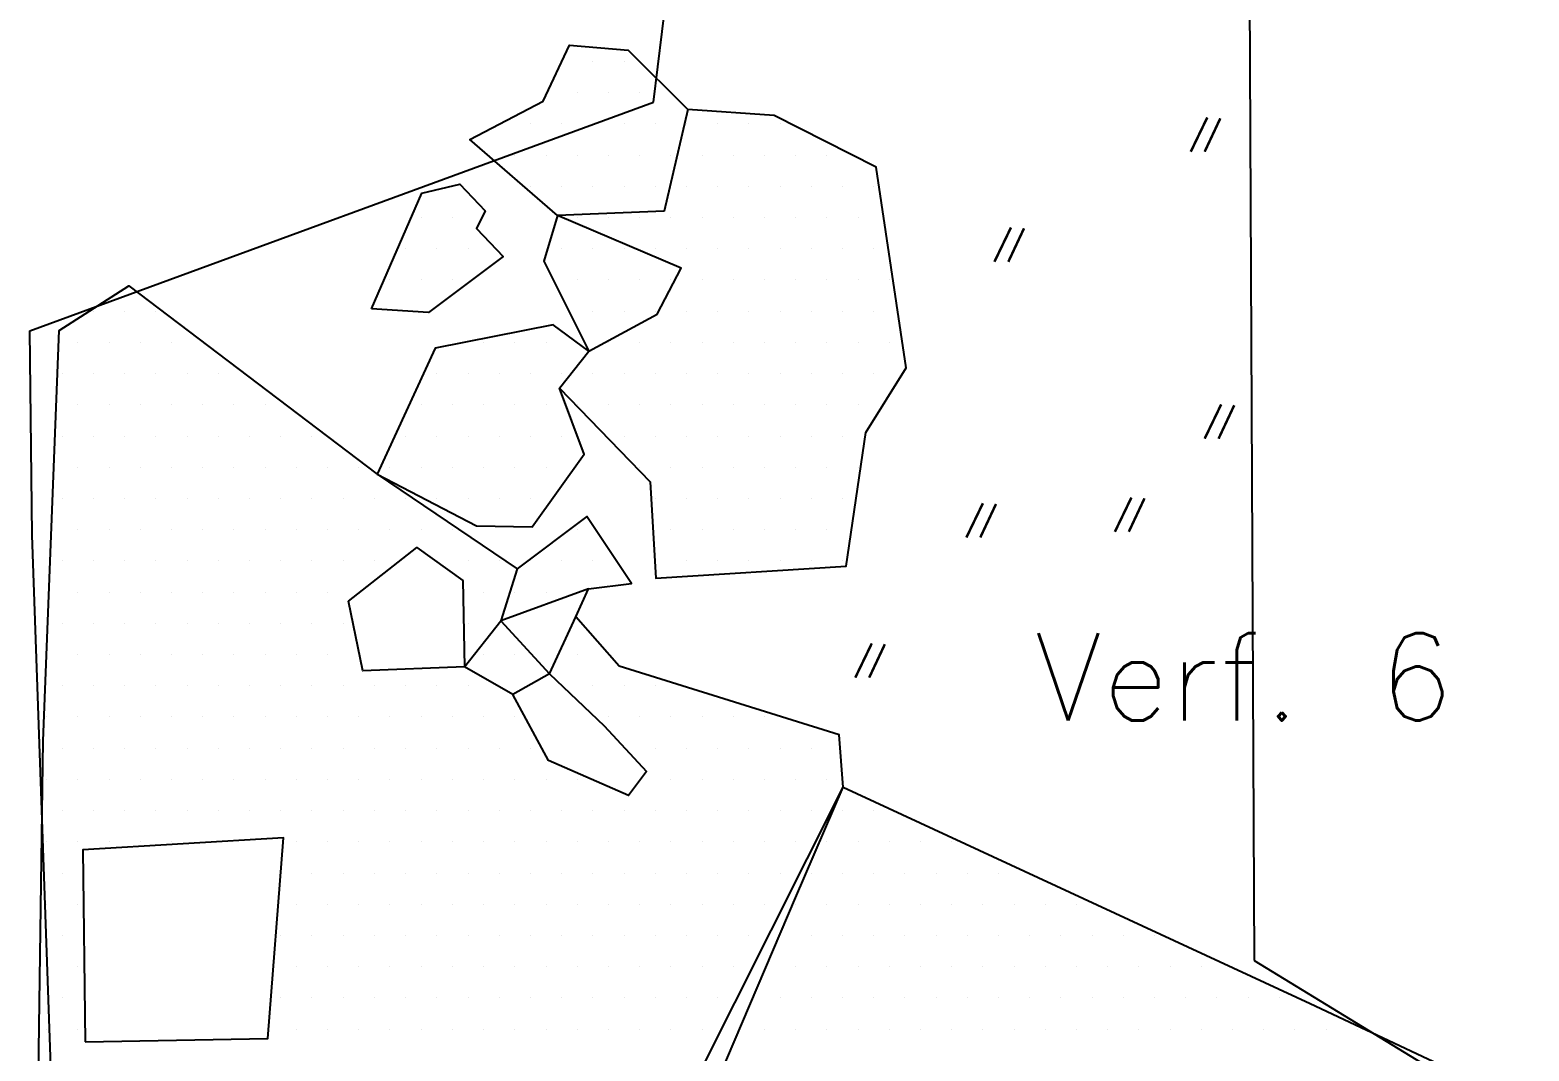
# Model space of a CAD drawing. Header units: metres. Extents: x 3.74 to 6.25, y -20.83 to -16.7.
# Drawn here: x 3.743 to 4.344, y -18.534 to -18.125 of the extents above; entities that cross this region are included whole.
import ezdxf

# ---------------------------------------------------------------- set-up
doc = ezdxf.new("R2010")
doc.units = ezdxf.units.M
doc.header["$LTSCALE"] = 25
doc.header["$MEASUREMENT"] = 0
doc.linetypes.add('STRICHPUNKTX2', pattern=[2, 1, -0.5, 0, -0.5])
doc.layers.get('0').update_dxf_attribs({"linetype": 'CONTINUOUS'})
for name, color, linetype in [('BEFUNDSCHRAFF', 1, 'CONTINUOUS'), ('FEUER', 1, 'CONTINUOUS'), ('GRABUNGSGRENZE', 3, 'STRICHPUNKTX2'), ('STEINE', 4, 'CONTINUOUS'), ('STEINESCHRAFF', 4, 'CONTINUOUS')]:
    doc.layers.add(name, color=color, linetype=linetype)
doc.styles.get("Standard").update_dxf_attribs({"font": 'txt.shx'})

# ---------------------------------------------------------------- blocks, each defined once
blk = doc.blocks.new('HK')
at = {"layer": 'FEUER', "const_width": 0.1}
for points in [[(-0.662, -1.372), (0, 0)], [(0.523, -0.033), (-0.105, -1.372)]]:
    blk.add_lwpolyline(points, dxfattribs=at)
blk = doc.blocks.new('*X4')
at = {"color": 0}
for p, q in [((396.875, -1813.75), (396.875, -1813.75)), ((398.125, -1813.75), (398.125, -1813.75)), ((396.25, -1815), (396.25, -1815)), ((397.5, -1815), (397.5, -1815)), ((398.75, -1815), (398.75, -1815)), ((400, -1815), (400, -1815)), ((394.375, -1816.25), (394.375, -1816.25)), ((395.625, -1816.25), (395.625, -1816.25)), ((396.875, -1816.25), (396.875, -1816.25)), ((398.125, -1816.25), (398.125, -1816.25)), ((399.375, -1816.25), (399.375, -1816.25)), ((400.625, -1816.25), (400.625, -1816.25)), ((401.875, -1816.25), (401.875, -1816.25)), ((403.125, -1816.25), (403.125, -1816.25)), ((404.375, -1816.25), (404.375, -1816.25)), ((393.75, -1817.5), (393.75, -1817.5)), ((395, -1817.5), (395, -1817.5)), ((396.25, -1817.5), (396.25, -1817.5)), ((397.5, -1817.5), (397.5, -1817.5)), ((398.75, -1817.5), (398.75, -1817.5)), ((400, -1817.5), (400, -1817.5)), ((401.25, -1817.5), (401.25, -1817.5)), ((402.5, -1817.5), (402.5, -1817.5)), ((403.75, -1817.5), (403.75, -1817.5)), ((405, -1817.5), (405, -1817.5)), ((406.25, -1817.5), (406.25, -1817.5)), ((394.375, -1818.75), (394.375, -1818.75)), ((395.625, -1818.75), (395.625, -1818.75)), ((396.875, -1818.75), (396.875, -1818.75)), ((398.125, -1818.75), (398.125, -1818.75)), ((399.375, -1818.75), (399.375, -1818.75)), ((400.625, -1818.75), (400.625, -1818.75)), ((401.875, -1818.75), (401.875, -1818.75)), ((403.125, -1818.75), (403.125, -1818.75)), ((404.375, -1818.75), (404.375, -1818.75)), ((405.625, -1818.75), (405.625, -1818.75)), ((406.875, -1818.75), (406.875, -1818.75)), ((408.125, -1818.75), (408.125, -1818.75)), ((390, -1820), (390, -1820)), ((391.25, -1820), (391.25, -1820)), ((396.25, -1820), (396.25, -1820)), ((397.5, -1820), (397.5, -1820)), ((398.75, -1820), (398.75, -1820)), ((400, -1820), (400, -1820)), ((401.25, -1820), (401.25, -1820)), ((402.5, -1820), (402.5, -1820)), ((403.75, -1820), (403.75, -1820)), ((405, -1820), (405, -1820)), ((406.25, -1820), (406.25, -1820)), ((407.5, -1820), (407.5, -1820)), ((389.375, -1821.25), (389.375, -1821.25)), ((390.625, -1821.25), (390.625, -1821.25)), ((391.875, -1821.25), (391.875, -1821.25)), ((395.625, -1821.25), (395.625, -1821.25)), ((396.875, -1821.25), (396.875, -1821.25)), ((398.125, -1821.25), (398.125, -1821.25)), ((399.375, -1821.25), (399.375, -1821.25)), ((400.625, -1821.25), (400.625, -1821.25)), ((401.875, -1821.25), (401.875, -1821.25)), ((403.125, -1821.25), (403.125, -1821.25)), ((404.375, -1821.25), (404.375, -1821.25)), ((405.625, -1821.25), (405.625, -1821.25)), ((406.875, -1821.25), (406.875, -1821.25)), ((408.125, -1821.25), (408.125, -1821.25)), ((388.75, -1822.5), (388.75, -1822.5)), ((390, -1822.5), (390, -1822.5)), ((391.25, -1822.5), (391.25, -1822.5)), ((396.25, -1822.5), (396.25, -1822.5)), ((397.5, -1822.5), (397.5, -1822.5)), ((398.75, -1822.5), (398.75, -1822.5)), ((400, -1822.5), (400, -1822.5)), ((401.25, -1822.5), (401.25, -1822.5)), ((402.5, -1822.5), (402.5, -1822.5)), ((403.75, -1822.5), (403.75, -1822.5)), ((405, -1822.5), (405, -1822.5)), ((406.25, -1822.5), (406.25, -1822.5)), ((407.5, -1822.5), (407.5, -1822.5)), ((408.75, -1822.5), (408.75, -1822.5)), ((376.875, -1823.75), (376.875, -1823.75)), ((378.125, -1823.75), (378.125, -1823.75)), ((379.375, -1823.75), (379.375, -1823.75)), ((396.875, -1823.75), (396.875, -1823.75)), ((398.125, -1823.75), (398.125, -1823.75)), ((399.375, -1823.75), (399.375, -1823.75)), ((400.625, -1823.75), (400.625, -1823.75)), ((401.875, -1823.75), (401.875, -1823.75)), ((403.125, -1823.75), (403.125, -1823.75)), ((404.375, -1823.75), (404.375, -1823.75)), ((405.625, -1823.75), (405.625, -1823.75)), ((406.875, -1823.75), (406.875, -1823.75)), ((408.125, -1823.75), (408.125, -1823.75)), ((376.25, -1825), (376.25, -1825)), ((377.5, -1825), (377.5, -1825)), ((378.75, -1825), (378.75, -1825)), ((380, -1825), (380, -1825)), ((381.25, -1825), (381.25, -1825)), ((392.5, -1825), (392.5, -1825)), ((393.75, -1825), (393.75, -1825)), ((395, -1825), (395, -1825)), ((397.5, -1825), (397.5, -1825)), ((398.75, -1825), (398.75, -1825)), ((400, -1825), (400, -1825)), ((401.25, -1825), (401.25, -1825)), ((402.5, -1825), (402.5, -1825)), ((403.75, -1825), (403.75, -1825)), ((405, -1825), (405, -1825)), ((406.25, -1825), (406.25, -1825)), ((407.5, -1825), (407.5, -1825)), ((408.75, -1825), (408.75, -1825)), ((375.625, -1826.25), (375.625, -1826.25)), ((376.875, -1826.25), (376.875, -1826.25)), ((378.125, -1826.25), (378.125, -1826.25)), ((379.375, -1826.25), (379.375, -1826.25)), ((380.625, -1826.25), (380.625, -1826.25)), ((381.875, -1826.25), (381.875, -1826.25)), ((390.625, -1826.25), (390.625, -1826.25)), ((391.875, -1826.25), (391.875, -1826.25)), ((393.125, -1826.25), (393.125, -1826.25)), ((394.375, -1826.25), (394.375, -1826.25)), ((395.625, -1826.25), (395.625, -1826.25)), ((396.875, -1826.25), (396.875, -1826.25)), ((398.125, -1826.25), (398.125, -1826.25)), ((399.375, -1826.25), (399.375, -1826.25)), ((400.625, -1826.25), (400.625, -1826.25)), ((401.875, -1826.25), (401.875, -1826.25)), ((403.125, -1826.25), (403.125, -1826.25)), ((404.375, -1826.25), (404.375, -1826.25)), ((405.625, -1826.25), (405.625, -1826.25)), ((406.875, -1826.25), (406.875, -1826.25)), ((408.125, -1826.25), (408.125, -1826.25)), ((376.25, -1827.5), (376.25, -1827.5)), ((377.5, -1827.5), (377.5, -1827.5)), ((378.75, -1827.5), (378.75, -1827.5)), ((380, -1827.5), (380, -1827.5)), ((381.25, -1827.5), (381.25, -1827.5)), ((382.5, -1827.5), (382.5, -1827.5)), ((383.75, -1827.5), (383.75, -1827.5)), ((390, -1827.5), (390, -1827.5)), ((391.25, -1827.5), (391.25, -1827.5)), ((392.5, -1827.5), (392.5, -1827.5)), ((393.75, -1827.5), (393.75, -1827.5)), ((395, -1827.5), (395, -1827.5)), ((396.25, -1827.5), (396.25, -1827.5)), ((397.5, -1827.5), (397.5, -1827.5)), ((398.75, -1827.5), (398.75, -1827.5)), ((400, -1827.5), (400, -1827.5)), ((401.25, -1827.5), (401.25, -1827.5)), ((402.5, -1827.5), (402.5, -1827.5)), ((403.75, -1827.5), (403.75, -1827.5)), ((405, -1827.5), (405, -1827.5)), ((406.25, -1827.5), (406.25, -1827.5)), ((407.5, -1827.5), (407.5, -1827.5)), ((375.625, -1828.75), (375.625, -1828.75)), ((376.875, -1828.75), (376.875, -1828.75)), ((378.125, -1828.75), (378.125, -1828.75)), ((379.375, -1828.75), (379.375, -1828.75)), ((380.625, -1828.75), (380.625, -1828.75)), ((381.875, -1828.75), (381.875, -1828.75)), ((383.125, -1828.75), (383.125, -1828.75)), ((384.375, -1828.75), (384.375, -1828.75)), ((385.625, -1828.75), (385.625, -1828.75)), ((389.375, -1828.75), (389.375, -1828.75)), ((390.625, -1828.75), (390.625, -1828.75)), ((391.875, -1828.75), (391.875, -1828.75)), ((393.125, -1828.75), (393.125, -1828.75)), ((394.375, -1828.75), (394.375, -1828.75)), ((395.625, -1828.75), (395.625, -1828.75)), ((398.125, -1828.75), (398.125, -1828.75)), ((399.375, -1828.75), (399.375, -1828.75)), ((400.625, -1828.75), (400.625, -1828.75)), ((401.875, -1828.75), (401.875, -1828.75)), ((403.125, -1828.75), (403.125, -1828.75)), ((404.375, -1828.75), (404.375, -1828.75)), ((405.625, -1828.75), (405.625, -1828.75)), ((406.875, -1828.75), (406.875, -1828.75)), ((376.25, -1830), (376.25, -1830)), ((377.5, -1830), (377.5, -1830)), ((378.75, -1830), (378.75, -1830)), ((380, -1830), (380, -1830)), ((381.25, -1830), (381.25, -1830)), ((382.5, -1830), (382.5, -1830)), ((383.75, -1830), (383.75, -1830)), ((385, -1830), (385, -1830)), ((386.25, -1830), (386.25, -1830)), ((387.5, -1830), (387.5, -1830)), ((388.75, -1830), (388.75, -1830)), ((390, -1830), (390, -1830)), ((391.25, -1830), (391.25, -1830)), ((392.5, -1830), (392.5, -1830)), ((393.75, -1830), (393.75, -1830)), ((395, -1830), (395, -1830)), ((398.75, -1830), (398.75, -1830)), ((400, -1830), (400, -1830)), ((401.25, -1830), (401.25, -1830)), ((402.5, -1830), (402.5, -1830)), ((403.75, -1830), (403.75, -1830)), ((405, -1830), (405, -1830)), ((406.25, -1830), (406.25, -1830)), ((407.5, -1830), (407.5, -1830)), ((375.625, -1831.25), (375.625, -1831.25)), ((376.875, -1831.25), (376.875, -1831.25)), ((378.125, -1831.25), (378.125, -1831.25)), ((379.375, -1831.25), (379.375, -1831.25)), ((380.625, -1831.25), (380.625, -1831.25)), ((381.875, -1831.25), (381.875, -1831.25)), ((383.125, -1831.25), (383.125, -1831.25)), ((384.375, -1831.25), (384.375, -1831.25)), ((385.625, -1831.25), (385.625, -1831.25)), ((386.875, -1831.25), (386.875, -1831.25)), ((388.125, -1831.25), (388.125, -1831.25)), ((389.375, -1831.25), (389.375, -1831.25)), ((390.625, -1831.25), (390.625, -1831.25)), ((391.875, -1831.25), (391.875, -1831.25)), ((393.125, -1831.25), (393.125, -1831.25)), ((394.375, -1831.25), (394.375, -1831.25)), ((399.375, -1831.25), (399.375, -1831.25)), ((400.625, -1831.25), (400.625, -1831.25)), ((401.875, -1831.25), (401.875, -1831.25)), ((403.125, -1831.25), (403.125, -1831.25)), ((404.375, -1831.25), (404.375, -1831.25)), ((405.625, -1831.25), (405.625, -1831.25)), ((406.875, -1831.25), (406.875, -1831.25)), ((376.25, -1832.5), (376.25, -1832.5)), ((377.5, -1832.5), (377.5, -1832.5)), ((378.75, -1832.5), (378.75, -1832.5)), ((380, -1832.5), (380, -1832.5)), ((381.25, -1832.5), (381.25, -1832.5)), ((382.5, -1832.5), (382.5, -1832.5)), ((383.75, -1832.5), (383.75, -1832.5)), ((385, -1832.5), (385, -1832.5)), ((386.25, -1832.5), (386.25, -1832.5)), ((387.5, -1832.5), (387.5, -1832.5)), ((388.75, -1832.5), (388.75, -1832.5)), ((390, -1832.5), (390, -1832.5)), ((391.25, -1832.5), (391.25, -1832.5)), ((396.25, -1832.5), (396.25, -1832.5)), ((400, -1832.5), (400, -1832.5)), ((401.25, -1832.5), (401.25, -1832.5)), ((402.5, -1832.5), (402.5, -1832.5)), ((403.75, -1832.5), (403.75, -1832.5)), ((405, -1832.5), (405, -1832.5)), ((406.25, -1832.5), (406.25, -1832.5)), ((375.625, -1833.75), (375.625, -1833.75)), ((376.875, -1833.75), (376.875, -1833.75)), ((378.125, -1833.75), (378.125, -1833.75)), ((379.375, -1833.75), (379.375, -1833.75)), ((380.625, -1833.75), (380.625, -1833.75)), ((381.875, -1833.75), (381.875, -1833.75)), ((383.125, -1833.75), (383.125, -1833.75)), ((384.375, -1833.75), (384.375, -1833.75)), ((385.625, -1833.75), (385.625, -1833.75)), ((386.875, -1833.75), (386.875, -1833.75)), ((388.125, -1833.75), (388.125, -1833.75)), ((390.625, -1833.75), (390.625, -1833.75)), ((391.875, -1833.75), (391.875, -1833.75)), ((393.125, -1833.75), (393.125, -1833.75)), ((394.375, -1833.75), (394.375, -1833.75)), ((395.625, -1833.75), (395.625, -1833.75)), ((396.875, -1833.75), (396.875, -1833.75)), ((399.375, -1833.75), (399.375, -1833.75)), ((400.625, -1833.75), (400.625, -1833.75)), ((401.875, -1833.75), (401.875, -1833.75)), ((403.125, -1833.75), (403.125, -1833.75)), ((404.375, -1833.75), (404.375, -1833.75)), ((405.625, -1833.75), (405.625, -1833.75)), ((406.875, -1833.75), (406.875, -1833.75)), ((376.25, -1835), (376.25, -1835)), ((377.5, -1835), (377.5, -1835)), ((378.75, -1835), (378.75, -1835)), ((380, -1835), (380, -1835)), ((381.25, -1835), (381.25, -1835)), ((382.5, -1835), (382.5, -1835)), ((383.75, -1835), (383.75, -1835)), ((385, -1835), (385, -1835)), ((386.25, -1835), (386.25, -1835)), ((387.5, -1835), (387.5, -1835)), ((392.5, -1835), (392.5, -1835)), ((393.75, -1835), (393.75, -1835)), ((395, -1835), (395, -1835)), ((396.25, -1835), (396.25, -1835)), ((375.625, -1836.25), (375.625, -1836.25)), ((376.875, -1836.25), (376.875, -1836.25)), ((378.125, -1836.25), (378.125, -1836.25)), ((379.375, -1836.25), (379.375, -1836.25)), ((380.625, -1836.25), (380.625, -1836.25)), ((381.875, -1836.25), (381.875, -1836.25)), ((383.125, -1836.25), (383.125, -1836.25)), ((384.375, -1836.25), (384.375, -1836.25)), ((385.625, -1836.25), (385.625, -1836.25)), ((386.875, -1836.25), (386.875, -1836.25)), ((391.875, -1836.25), (391.875, -1836.25)), ((393.125, -1836.25), (393.125, -1836.25)), ((375, -1837.5), (375, -1837.5)), ((376.25, -1837.5), (376.25, -1837.5)), ((377.5, -1837.5), (377.5, -1837.5)), ((378.75, -1837.5), (378.75, -1837.5)), ((380, -1837.5), (380, -1837.5)), ((381.25, -1837.5), (381.25, -1837.5)), ((382.5, -1837.5), (382.5, -1837.5)), ((383.75, -1837.5), (383.75, -1837.5)), ((385, -1837.5), (385, -1837.5)), ((386.25, -1837.5), (386.25, -1837.5)), ((387.5, -1837.5), (387.5, -1837.5)), ((392.5, -1837.5), (392.5, -1837.5)), ((393.75, -1837.5), (393.75, -1837.5)), ((396.25, -1837.5), (396.25, -1837.5)), ((397.5, -1837.5), (397.5, -1837.5)), ((375.625, -1838.75), (375.625, -1838.75)), ((376.875, -1838.75), (376.875, -1838.75)), ((378.125, -1838.75), (378.125, -1838.75)), ((379.375, -1838.75), (379.375, -1838.75)), ((380.625, -1838.75), (380.625, -1838.75)), ((381.875, -1838.75), (381.875, -1838.75)), ((383.125, -1838.75), (383.125, -1838.75)), ((384.375, -1838.75), (384.375, -1838.75)), ((385.625, -1838.75), (385.625, -1838.75)), ((386.875, -1838.75), (386.875, -1838.75)), ((388.125, -1838.75), (388.125, -1838.75)), ((389.375, -1838.75), (389.375, -1838.75)), ((390.625, -1838.75), (390.625, -1838.75)), ((391.875, -1838.75), (391.875, -1838.75)), ((393.125, -1838.75), (393.125, -1838.75)), ((396.875, -1838.75), (396.875, -1838.75)), ((398.125, -1838.75), (398.125, -1838.75)), ((399.375, -1838.75), (399.375, -1838.75)), ((375, -1840), (375, -1840)), ((376.25, -1840), (376.25, -1840)), ((377.5, -1840), (377.5, -1840)), ((378.75, -1840), (378.75, -1840)), ((380, -1840), (380, -1840)), ((381.25, -1840), (381.25, -1840)), ((382.5, -1840), (382.5, -1840)), ((383.75, -1840), (383.75, -1840)), ((385, -1840), (385, -1840)), ((386.25, -1840), (386.25, -1840)), ((387.5, -1840), (387.5, -1840)), ((388.75, -1840), (388.75, -1840)), ((390, -1840), (390, -1840)), ((391.25, -1840), (391.25, -1840)), ((392.5, -1840), (392.5, -1840)), ((393.75, -1840), (393.75, -1840)), ((397.5, -1840), (397.5, -1840)), ((398.75, -1840), (398.75, -1840)), ((400, -1840), (400, -1840)), ((401.25, -1840), (401.25, -1840)), ((402.5, -1840), (402.5, -1840)), ((403.75, -1840), (403.75, -1840)), ((375.625, -1841.25), (375.625, -1841.25)), ((376.875, -1841.25), (376.875, -1841.25)), ((378.125, -1841.25), (378.125, -1841.25)), ((379.375, -1841.25), (379.375, -1841.25)), ((380.625, -1841.25), (380.625, -1841.25)), ((381.875, -1841.25), (381.875, -1841.25)), ((383.125, -1841.25), (383.125, -1841.25)), ((384.375, -1841.25), (384.375, -1841.25)), ((385.625, -1841.25), (385.625, -1841.25)), ((386.875, -1841.25), (386.875, -1841.25)), ((388.125, -1841.25), (388.125, -1841.25)), ((389.375, -1841.25), (389.375, -1841.25)), ((390.625, -1841.25), (390.625, -1841.25)), ((391.875, -1841.25), (391.875, -1841.25)), ((393.125, -1841.25), (393.125, -1841.25)), ((394.375, -1841.25), (394.375, -1841.25)), ((399.375, -1841.25), (399.375, -1841.25)), ((400.625, -1841.25), (400.625, -1841.25)), ((401.875, -1841.25), (401.875, -1841.25)), ((403.125, -1841.25), (403.125, -1841.25)), ((404.375, -1841.25), (404.375, -1841.25)), ((405.625, -1841.25), (405.625, -1841.25)), ((375, -1842.5), (375, -1842.5)), ((376.25, -1842.5), (376.25, -1842.5)), ((377.5, -1842.5), (377.5, -1842.5)), ((378.75, -1842.5), (378.75, -1842.5)), ((380, -1842.5), (380, -1842.5)), ((381.25, -1842.5), (381.25, -1842.5)), ((382.5, -1842.5), (382.5, -1842.5)), ((383.75, -1842.5), (383.75, -1842.5)), ((385, -1842.5), (385, -1842.5)), ((386.25, -1842.5), (386.25, -1842.5)), ((387.5, -1842.5), (387.5, -1842.5)), ((388.75, -1842.5), (388.75, -1842.5)), ((390, -1842.5), (390, -1842.5)), ((391.25, -1842.5), (391.25, -1842.5)), ((392.5, -1842.5), (392.5, -1842.5)), ((393.75, -1842.5), (393.75, -1842.5)), ((395, -1842.5), (395, -1842.5)), ((396.25, -1842.5), (396.25, -1842.5)), ((400, -1842.5), (400, -1842.5)), ((401.25, -1842.5), (401.25, -1842.5)), ((402.5, -1842.5), (402.5, -1842.5)), ((403.75, -1842.5), (403.75, -1842.5)), ((405, -1842.5), (405, -1842.5)), ((406.25, -1842.5), (406.25, -1842.5)), ((375.625, -1843.75), (375.625, -1843.75)), ((376.875, -1843.75), (376.875, -1843.75)), ((378.125, -1843.75), (378.125, -1843.75)), ((379.375, -1843.75), (379.375, -1843.75)), ((380.625, -1843.75), (380.625, -1843.75)), ((381.875, -1843.75), (381.875, -1843.75)), ((383.125, -1843.75), (383.125, -1843.75)), ((384.375, -1843.75), (384.375, -1843.75)), ((385.625, -1843.75), (385.625, -1843.75)), ((386.875, -1843.75), (386.875, -1843.75)), ((388.125, -1843.75), (388.125, -1843.75)), ((389.375, -1843.75), (389.375, -1843.75)), ((390.625, -1843.75), (390.625, -1843.75)), ((391.875, -1843.75), (391.875, -1843.75)), ((393.125, -1843.75), (393.125, -1843.75)), ((394.375, -1843.75), (394.375, -1843.75)), ((395.625, -1843.75), (395.625, -1843.75)), ((396.875, -1843.75), (396.875, -1843.75)), ((398.125, -1843.75), (398.125, -1843.75)), ((399.375, -1843.75), (399.375, -1843.75)), ((400.625, -1843.75), (400.625, -1843.75)), ((401.875, -1843.75), (401.875, -1843.75)), ((403.125, -1843.75), (403.125, -1843.75)), ((404.375, -1843.75), (404.375, -1843.75)), ((405.625, -1843.75), (405.625, -1843.75)), ((406.875, -1843.75), (406.875, -1843.75)), ((408.125, -1843.75), (408.125, -1843.75)), ((375, -1845), (375, -1845)), ((376.25, -1845), (376.25, -1845)), ((377.5, -1845), (377.5, -1845)), ((378.75, -1845), (378.75, -1845)), ((380, -1845), (380, -1845)), ((381.25, -1845), (381.25, -1845)), ((385, -1845), (385, -1845)), ((386.25, -1845), (386.25, -1845)), ((387.5, -1845), (387.5, -1845)), ((388.75, -1845), (388.75, -1845)), ((390, -1845), (390, -1845)), ((391.25, -1845), (391.25, -1845)), ((392.5, -1845), (392.5, -1845)), ((393.75, -1845), (393.75, -1845)), ((395, -1845), (395, -1845)), ((396.25, -1845), (396.25, -1845)), ((397.5, -1845), (397.5, -1845)), ((398.75, -1845), (398.75, -1845)), ((400, -1845), (400, -1845)), ((401.25, -1845), (401.25, -1845)), ((402.5, -1845), (402.5, -1845)), ((403.75, -1845), (403.75, -1845)), ((405, -1845), (405, -1845)), ((406.25, -1845), (406.25, -1845)), ((407.5, -1845), (407.5, -1845)), ((408.75, -1845), (408.75, -1845)), ((410, -1845), (410, -1845)), ((411.25, -1845), (411.25, -1845)), ((375.625, -1846.25), (375.625, -1846.25)), ((384.375, -1846.25), (384.375, -1846.25)), ((385.625, -1846.25), (385.625, -1846.25)), ((386.875, -1846.25), (386.875, -1846.25)), ((388.125, -1846.25), (388.125, -1846.25)), ((389.375, -1846.25), (389.375, -1846.25)), ((390.625, -1846.25), (390.625, -1846.25)), ((391.875, -1846.25), (391.875, -1846.25)), ((393.125, -1846.25), (393.125, -1846.25)), ((394.375, -1846.25), (394.375, -1846.25)), ((395.625, -1846.25), (395.625, -1846.25)), ((396.875, -1846.25), (396.875, -1846.25)), ((398.125, -1846.25), (398.125, -1846.25)), ((399.375, -1846.25), (399.375, -1846.25)), ((400.625, -1846.25), (400.625, -1846.25)), ((401.875, -1846.25), (401.875, -1846.25)), ((403.125, -1846.25), (403.125, -1846.25)), ((404.375, -1846.25), (404.375, -1846.25)), ((405.625, -1846.25), (405.625, -1846.25)), ((406.875, -1846.25), (406.875, -1846.25)), ((408.125, -1846.25), (408.125, -1846.25)), ((409.375, -1846.25), (409.375, -1846.25)), ((410.625, -1846.25), (410.625, -1846.25)), ((411.875, -1846.25), (411.875, -1846.25)), ((413.125, -1846.25), (413.125, -1846.25)), ((375, -1847.5), (375, -1847.5)), ((376.25, -1847.5), (376.25, -1847.5)), ((385, -1847.5), (385, -1847.5)), ((386.25, -1847.5), (386.25, -1847.5)), ((387.5, -1847.5), (387.5, -1847.5)), ((388.75, -1847.5), (388.75, -1847.5)), ((390, -1847.5), (390, -1847.5)), ((391.25, -1847.5), (391.25, -1847.5)), ((392.5, -1847.5), (392.5, -1847.5)), ((393.75, -1847.5), (393.75, -1847.5)), ((395, -1847.5), (395, -1847.5)), ((396.25, -1847.5), (396.25, -1847.5)), ((397.5, -1847.5), (397.5, -1847.5)), ((398.75, -1847.5), (398.75, -1847.5)), ((400, -1847.5), (400, -1847.5)), ((401.25, -1847.5), (401.25, -1847.5)), ((402.5, -1847.5), (402.5, -1847.5)), ((403.75, -1847.5), (403.75, -1847.5)), ((405, -1847.5), (405, -1847.5)), ((406.25, -1847.5), (406.25, -1847.5)), ((407.5, -1847.5), (407.5, -1847.5)), ((408.75, -1847.5), (408.75, -1847.5)), ((410, -1847.5), (410, -1847.5)), ((411.25, -1847.5), (411.25, -1847.5)), ((412.5, -1847.5), (412.5, -1847.5)), ((413.75, -1847.5), (413.75, -1847.5)), ((415, -1847.5), (415, -1847.5)), ((416.25, -1847.5), (416.25, -1847.5)), ((375.625, -1848.75), (375.625, -1848.75)), ((384.375, -1848.75), (384.375, -1848.75)), ((385.625, -1848.75), (385.625, -1848.75)), ((386.875, -1848.75), (386.875, -1848.75)), ((388.125, -1848.75), (388.125, -1848.75)), ((389.375, -1848.75), (389.375, -1848.75)), ((390.625, -1848.75), (390.625, -1848.75)), ((391.875, -1848.75), (391.875, -1848.75)), ((393.125, -1848.75), (393.125, -1848.75)), ((394.375, -1848.75), (394.375, -1848.75)), ((395.625, -1848.75), (395.625, -1848.75)), ((396.875, -1848.75), (396.875, -1848.75)), ((398.125, -1848.75), (398.125, -1848.75)), ((399.375, -1848.75), (399.375, -1848.75)), ((400.625, -1848.75), (400.625, -1848.75)), ((401.875, -1848.75), (401.875, -1848.75)), ((403.125, -1848.75), (403.125, -1848.75)), ((404.375, -1848.75), (404.375, -1848.75)), ((405.625, -1848.75), (405.625, -1848.75)), ((406.875, -1848.75), (406.875, -1848.75)), ((408.125, -1848.75), (408.125, -1848.75)), ((409.375, -1848.75), (409.375, -1848.75)), ((410.625, -1848.75), (410.625, -1848.75)), ((411.875, -1848.75), (411.875, -1848.75)), ((413.125, -1848.75), (413.125, -1848.75)), ((414.375, -1848.75), (414.375, -1848.75)), ((415.625, -1848.75), (415.625, -1848.75)), ((416.875, -1848.75), (416.875, -1848.75)), ((418.125, -1848.75), (418.125, -1848.75)), ((419.375, -1848.75), (419.375, -1848.75)), ((375, -1850), (375, -1850)), ((376.25, -1850), (376.25, -1850)), ((385, -1850), (385, -1850)), ((386.25, -1850), (386.25, -1850)), ((387.5, -1850), (387.5, -1850)), ((388.75, -1850), (388.75, -1850)), ((390, -1850), (390, -1850)), ((391.25, -1850), (391.25, -1850)), ((392.5, -1850), (392.5, -1850)), ((393.75, -1850), (393.75, -1850)), ((395, -1850), (395, -1850)), ((396.25, -1850), (396.25, -1850)), ((397.5, -1850), (397.5, -1850)), ((398.75, -1850), (398.75, -1850)), ((400, -1850), (400, -1850)), ((401.25, -1850), (401.25, -1850)), ((402.5, -1850), (402.5, -1850)), ((405, -1850), (405, -1850)), ((406.25, -1850), (406.25, -1850)), ((407.5, -1850), (407.5, -1850)), ((408.75, -1850), (408.75, -1850)), ((410, -1850), (410, -1850)), ((411.25, -1850), (411.25, -1850)), ((412.5, -1850), (412.5, -1850)), ((413.75, -1850), (413.75, -1850)), ((415, -1850), (415, -1850)), ((416.25, -1850), (416.25, -1850)), ((417.5, -1850), (417.5, -1850)), ((418.75, -1850), (418.75, -1850)), ((420, -1850), (420, -1850)), ((421.25, -1850), (421.25, -1850)), ((375.625, -1851.25), (375.625, -1851.25)), ((384.375, -1851.25), (384.375, -1851.25)), ((385.625, -1851.25), (385.625, -1851.25)), ((386.875, -1851.25), (386.875, -1851.25)), ((388.125, -1851.25), (388.125, -1851.25)), ((389.375, -1851.25), (389.375, -1851.25)), ((390.625, -1851.25), (390.625, -1851.25)), ((391.875, -1851.25), (391.875, -1851.25)), ((393.125, -1851.25), (393.125, -1851.25)), ((394.375, -1851.25), (394.375, -1851.25)), ((395.625, -1851.25), (395.625, -1851.25)), ((396.875, -1851.25), (396.875, -1851.25)), ((398.125, -1851.25), (398.125, -1851.25)), ((399.375, -1851.25), (399.375, -1851.25)), ((400.625, -1851.25), (400.625, -1851.25)), ((401.875, -1851.25), (401.875, -1851.25)), ((404.375, -1851.25), (404.375, -1851.25)), ((405.625, -1851.25), (405.625, -1851.25)), ((406.875, -1851.25), (406.875, -1851.25)), ((408.125, -1851.25), (408.125, -1851.25)), ((409.375, -1851.25), (409.375, -1851.25)), ((410.625, -1851.25), (410.625, -1851.25)), ((411.875, -1851.25), (411.875, -1851.25)), ((413.125, -1851.25), (413.125, -1851.25)), ((414.375, -1851.25), (414.375, -1851.25)), ((415.625, -1851.25), (415.625, -1851.25)), ((416.875, -1851.25), (416.875, -1851.25)), ((418.125, -1851.25), (418.125, -1851.25)), ((419.375, -1851.25), (419.375, -1851.25)), ((420.625, -1851.25), (420.625, -1851.25)), ((421.875, -1851.25), (421.875, -1851.25)), ((423.125, -1851.25), (423.125, -1851.25)), ((424.375, -1851.25), (424.375, -1851.25)), ((375, -1852.5), (375, -1852.5)), ((376.25, -1852.5), (376.25, -1852.5)), ((385, -1852.5), (385, -1852.5)), ((386.25, -1852.5), (386.25, -1852.5)), ((387.5, -1852.5), (387.5, -1852.5)), ((388.75, -1852.5), (388.75, -1852.5)), ((390, -1852.5), (390, -1852.5)), ((391.25, -1852.5), (391.25, -1852.5)), ((392.5, -1852.5), (392.5, -1852.5)), ((393.75, -1852.5), (393.75, -1852.5)), ((395, -1852.5), (395, -1852.5)), ((396.25, -1852.5), (396.25, -1852.5)), ((397.5, -1852.5), (397.5, -1852.5)), ((398.75, -1852.5), (398.75, -1852.5)), ((400, -1852.5), (400, -1852.5)), ((401.25, -1852.5), (401.25, -1852.5)), ((403.75, -1852.5), (403.75, -1852.5)), ((405, -1852.5), (405, -1852.5)), ((406.25, -1852.5), (406.25, -1852.5)), ((407.5, -1852.5), (407.5, -1852.5)), ((408.75, -1852.5), (408.75, -1852.5)), ((410, -1852.5), (410, -1852.5)), ((411.25, -1852.5), (411.25, -1852.5)), ((412.5, -1852.5), (412.5, -1852.5)), ((413.75, -1852.5), (413.75, -1852.5)), ((415, -1852.5), (415, -1852.5)), ((416.25, -1852.5), (416.25, -1852.5)), ((417.5, -1852.5), (417.5, -1852.5)), ((418.75, -1852.5), (418.75, -1852.5)), ((420, -1852.5), (420, -1852.5)), ((421.25, -1852.5), (421.25, -1852.5)), ((422.5, -1852.5), (422.5, -1852.5)), ((423.75, -1852.5), (423.75, -1852.5)), ((425, -1852.5), (425, -1852.5)), ((426.25, -1852.5), (426.25, -1852.5)), ((427.5, -1852.5), (427.5, -1852.5))]:
    blk.add_line(p, q, dxfattribs=at)

msp = doc.modelspace()

# ---------------------------------------------------------------- linework, layer by layer
at = {"layer": 'GRABUNGSGRENZE', "flags": 128}
msp.add_lwpolyline([(6.24774, -20.82628), (3.88853, -19.74854), (3.87041, -19.55384), (3.89225, -19.3071), (3.88932, -19.09708), (3.87247, -18.96289), (3.78515, -18.76086), (3.75341, -18.59063), (3.74415, -18.32723), (3.74329, -18.24536), (3.99311, -18.15377), (4.01129, -18.00418), (3.82077, -17.81021), (3.84305, -17.66823), (3.84381, -17.37021), (3.94131, -17.33573), (3.94041, -17.24521), (3.87273, -17.23583), (3.91265, -16.69659), (4.22493, -16.7034), (4.2336, -18.49755), (4.96935, -18.94601), (5.35883, -19.28559), (6.2545, -19.54927)], dxfattribs=at)
at = {"layer": 'STEINE'}
for points in [[(3.95546, -18.26836), (3.99172, -18.30584), (3.99392, -18.34448), (4.07018, -18.33957), (4.07809, -18.28614), (4.09426, -18.26014), (4.08222, -18.17984), (4.04144, -18.15916), (4.00685, -18.15676), (3.99736, -18.19749), (3.95465, -18.1992), (3.91943, -18.16883), (3.94886, -18.15345), (3.95945, -18.13103), (3.98285, -18.13296), (4.00685, -18.15676)], [(3.88005, -18.23664), (3.9002, -18.19027), (3.91544, -18.18665), (3.92566, -18.19729), (3.92213, -18.20442), (3.93285, -18.21556), (3.90294, -18.23807), (3.88005, -18.23664)], [(3.95465, -18.1992), (3.94914, -18.21753), (3.96709, -18.25356), (3.99449, -18.23869), (4.00407, -18.22035), (3.95465, -18.1992)], [(3.77982, -18.7029), (3.74466, -18.68576), (3.74857, -18.4096), (3.75499, -18.24531), (3.78288, -18.22739), (3.88237, -18.30274), (3.93847, -18.34064)], [(3.88237, -18.30274), (3.92213, -18.32342), (3.9445, -18.32384), (3.96523, -18.29476), (3.95546, -18.26836), (3.96709, -18.25356), (3.9528, -18.24294), (3.90555, -18.2523), (3.88237, -18.30274)], [(3.96699, -18.34866), (3.98427, -18.34655), (3.96635, -18.31967), (3.93847, -18.34064), (3.93195, -18.36152)], [(3.87089, -18.35365), (3.89826, -18.33217), (3.91662, -18.34531), (3.91728, -18.37989), (3.8766, -18.38159), (3.87089, -18.35365)], [(3.95137, -18.3828), (3.96195, -18.35987), (3.96699, -18.34866), (3.93195, -18.36152)], [(3.85117, -18.73922), (3.90831, -18.77966), (3.92896, -18.73431), (3.93893, -18.68697), (4.06904, -18.42807), (4.06742, -18.40722), (3.97932, -18.37963), (3.96195, -18.35987)], [(3.91728, -18.37989), (3.93195, -18.36152), (3.95137, -18.3828), (3.93665, -18.391), (3.91728, -18.37989)], [(3.95137, -18.3828), (3.97332, -18.40356), (3.99018, -18.42179), (3.9831, -18.43149), (3.95101, -18.41738), (3.93665, -18.391)], [(4.29178, -19.02365), (4.15879, -18.9637), (3.96348, -18.83791), (3.92676, -18.81314), (3.95342, -18.74488), (3.95975, -18.67925), (3.99502, -18.60129), (4.0499, -18.47239), (4.06904, -18.42807), (4.25605, -18.51474), (4.37274, -18.56968), (4.77301, -18.69765), (4.69701, -18.88462), (4.57439, -19.1089), (4.54395, -19.12531), (4.48997, -19.10825), (4.29178, -19.02365)], [(3.76535, -18.53006), (3.83858, -18.52873), (3.84485, -18.44835), (3.76452, -18.45327), (3.76535, -18.53006)]]:
    msp.add_lwpolyline(points, dxfattribs=at)

# ---------------------------------------------------------------- block references
at = {"layer": 'FEUER', "xscale": 0.01, "yscale": 0.01, "zscale": 0.01}
for p in [(4.21487, -18.15995), (4.13623, -18.20402), (4.22044, -18.27486), (4.125, -18.31442), (4.18449, -18.31213), (4.08049, -18.37055)]:
    msp.add_blockref('HK', p, dxfattribs=at)
at = {"layer": 'STEINESCHRAFF', "xscale": 0.01, "yscale": 0.01, "zscale": 0.01}
msp.add_blockref('*X4', (0, 0), dxfattribs=at)

# ---------------------------------------------------------------- texts
at = {"layer": 'BEFUNDSCHRAFF'}
msp.add_text('Verf. 6', height=0.035, dxfattribs=at).set_placement((4.14571, -18.40149))

doc.saveas('drawing.dxf')
